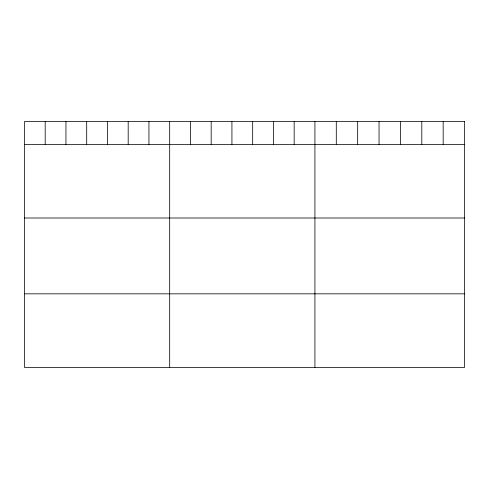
<?xml version="1.0" encoding="UTF-8"?>
<svg xmlns="http://www.w3.org/2000/svg" width="489" height="489" viewBox="0 0 489 489"><rect width="100%" height="100%" fill="white"/><g stroke="black" fill="none" stroke-linecap="round" stroke-linejoin="round"><path stroke-width="0.73" d="M24.45 144.408L464.55 144.408M24.45 218.002L464.55 218.002M24.45 293.834L464.55 293.834M443.175 121.572L443.175 144.408M421.799 121.572L421.799 144.408M400.424 121.572L400.424 144.408M379.042 121.572L379.042 144.408M357.667 121.572L357.667 144.408M336.291 121.572L336.291 144.408M314.916 121.572L314.916 367.428M294.17 121.572L294.17 144.408M273.418 121.572L273.418 144.408M252.672 121.572L252.672 144.408M231.927 121.572L231.927 144.408M211.181 121.572L211.181 144.408M190.429 121.572L190.429 144.408M169.683 121.572L169.683 367.428M148.937 121.572L148.937 144.408M128.185 121.572L128.185 144.408M107.439 121.572L107.439 144.408M86.694 121.572L86.694 144.408M65.948 121.572L65.948 144.408M45.196 121.572L45.196 144.408M464.55 121.572L24.45 121.572L24.45 367.428L464.55 367.428L464.55 121.572"/></g></svg>
